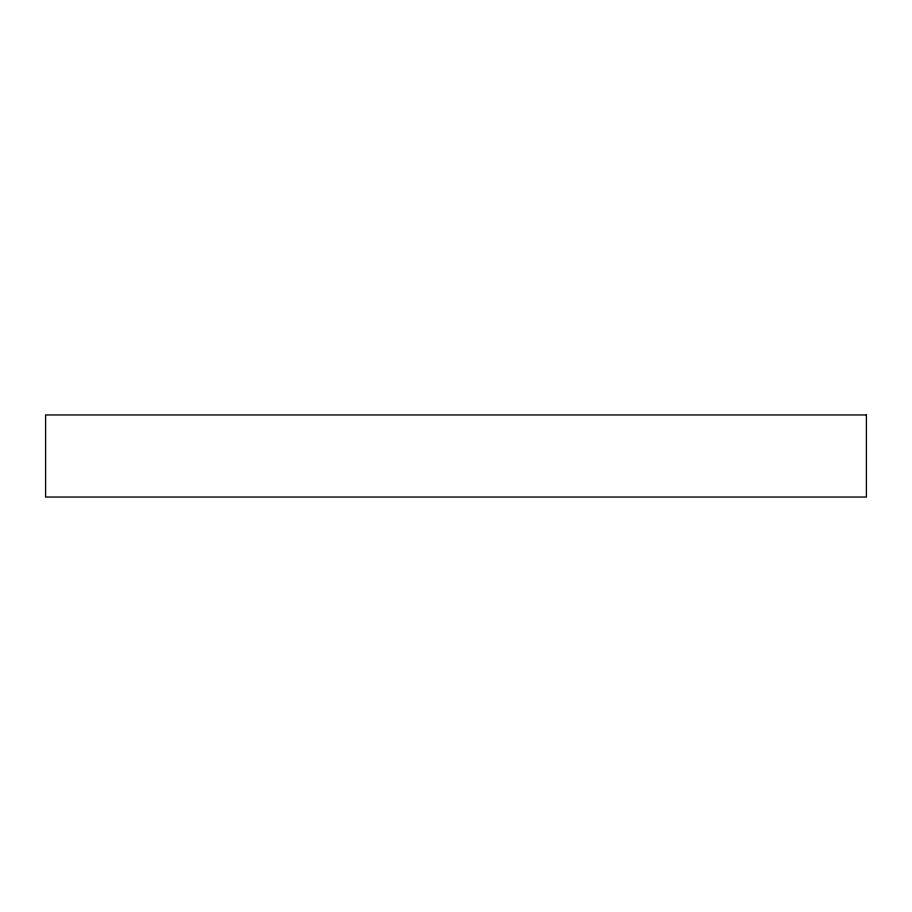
<?xml version="1.0" encoding="UTF-8"?>
<svg xmlns="http://www.w3.org/2000/svg" width="912" height="912" viewBox="0 0 912 912"><rect width="100%" height="100%" fill="white"/><g stroke="black" fill="none" stroke-linecap="round" stroke-linejoin="round"><path stroke-width="1.37" d="M866.4 414.96L45.6 414.96L45.6 497.04L866.4 497.04L866.4 414.96"/></g></svg>
